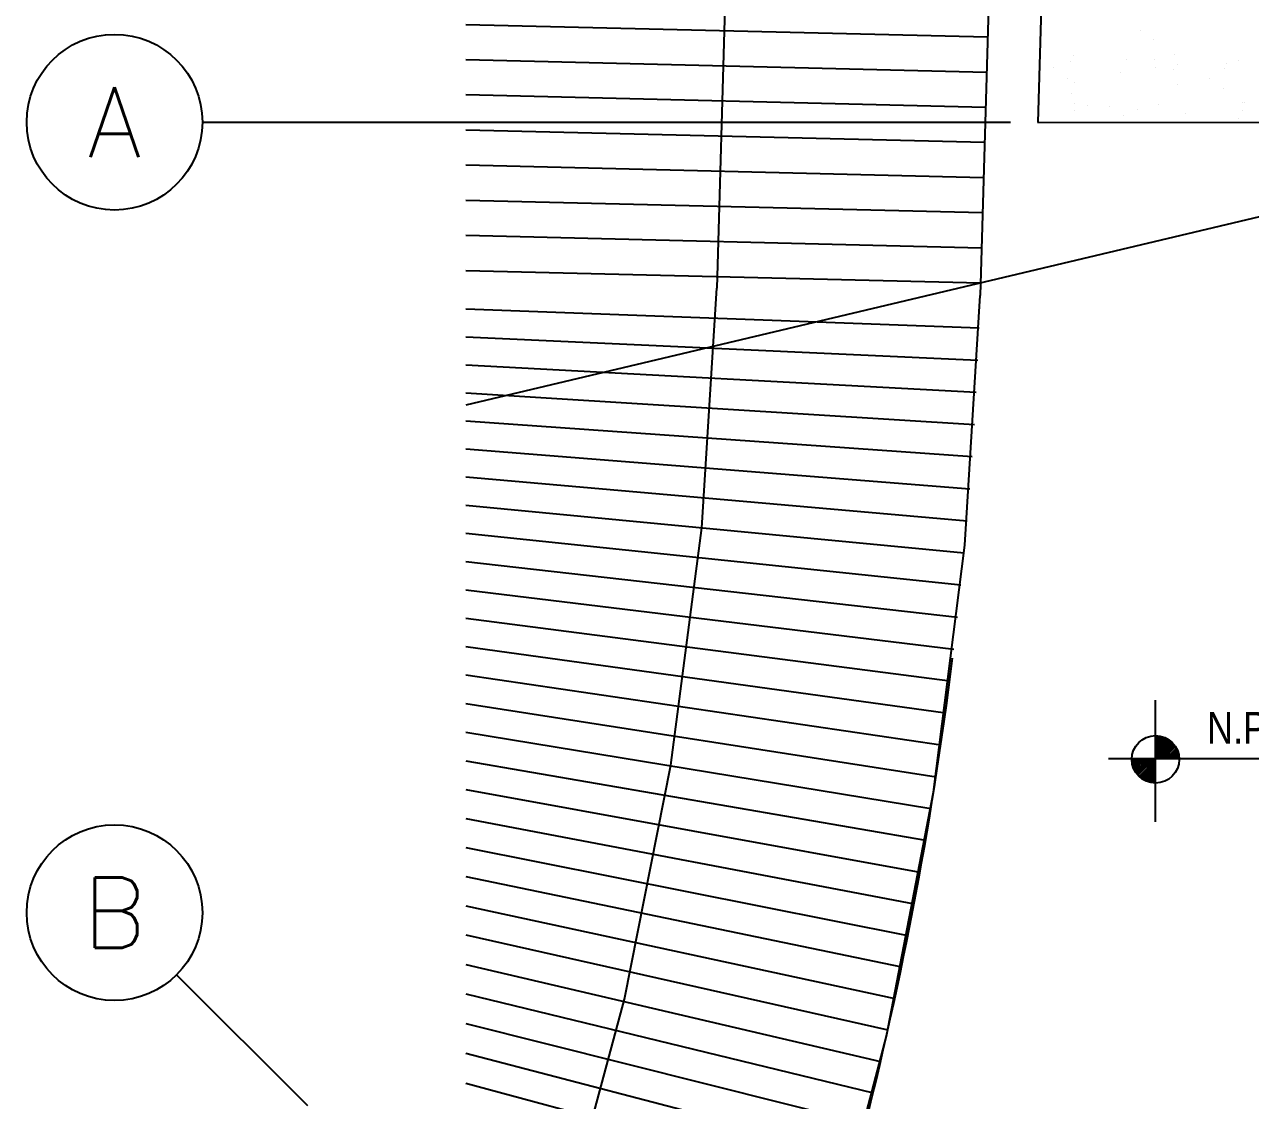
# Model space of a CAD drawing. Header units: millimetres. Extents: x 98 to 155, y -181 to 127.
# Drawn here: x 98.337 to 101.826, y 120.327 to 123.39 of the extents above; entities that cross this region are included whole.
import ezdxf
from ezdxf.enums import TextEntityAlignment as Align
from ezdxf.xclip import XClip

# ---------------------------------------------------------------- set-up
doc = ezdxf.new("R2010")
doc.units = ezdxf.units.MM
doc.header["$LTSCALE"] = 15
doc.header["$XCLIPFRAME"] = 2
for name, pattern in [('ACAD_ISO07W100', [3, 0, -3]), ('HIDDEN', [0.375, 0.25, -0.125]), ('PHANTOM', [63.5, 31.75, -6.35, 6.35, -6.35, 6.35, -6.35]), ('PHANTOM2', [1.25, 0.625, -0.125, 0.125, -0.125, 0.125, -0.125])]:
    doc.linetypes.add(name, pattern=pattern)
doc.layers.get('0').update_dxf_attribs({"color": 250})
for name, color, linetype in [('A-EJES', 250, 'PHANTOM'), ('A-HATCH', 250, 'Continuous'), ('A-MURO BAJO', 250, 'Continuous'), ('A-NIVELES-NPT', 252, 'Continuous'), ('A-PROYECCIONES', 250, 'HIDDEN'), ('DLP_VERDE', 250, 'Continuous')]:
    doc.layers.add(name, color=color, linetype=linetype)
doc.layers.add('A-MUROS', color=252, linetype='Continuous', lineweight=30)
doc.styles.add('R80', font='ARIALN.TTF', dxfattribs={"height": 2.03})
doc.styles.add('ROMANS', font='romans.shx', dxfattribs={"width": 0.8})

# ---------------------------------------------------------------- blocks, each defined once
blk = doc.blocks.new('*U107')
blk.add_line((0.1848, 0.7269), (-0.1848, -0.7269))
blk = doc.blocks.new('A$C9f73720c')
at = {"layer": 'A-HATCH'}
for p, q in [((38.2696, 135.3023, 0), (38.6325, 136.7577, 0)), ((38.3665, 135.2776, 0), (38.7294, 136.7331, 0)), ((38.4635, 135.253, 0), (38.8263, 136.7085, 0)), ((38.5604, 135.2284, 0), (38.9233, 136.6838, 0)), ((38.6573, 135.2037, 0), (39.0202, 136.6592, 0)), ((38.7542, 135.1791, 0), (39.1171, 136.6345, 0)), ((38.8511, 135.1544, 0), (39.214, 136.6099, 0)), ((38.948, 135.1298, 0), (39.3109, 136.5852, 0))]:
    blk.add_line(p, q, dxfattribs=at)
at = {"layer": 'A-MURO BAJO', "ltscale": 0.5}
for p, q in [((43.0766, 135.6278, 0), (38.6047, 136.7648, 0)), ((42.707, 134.1741, 0), (38.2351, 135.3111, 0)), ((38.6806, 135.043, 0), (36.6799, 126.098, 0)), ((40.0797, 134.6873, 0), (38.6806, 135.043, 0))]:
    blk.add_line(p, q, dxfattribs=at)
for start, end in [(226.06341, 255.73466), (242.73219, 250.31592)]:
    blk.add_arc((40.9333, 145.9234, 0), 10.95, start, end, dxfattribs=at)
at = {"layer": 'A-PROYECCIONES'}
blk.add_line((38.8761, 87.8303, 0), (38.1838, 142.0709, 0), dxfattribs=at)
at = {"layer": 'A-PROYECCIONES', "linetype": 'Continuous'}
blk.add_line((41.8634, 135.1624), (38.4199, 136.0379), dxfattribs=at)
blk.add_arc((40.9333, 145.9234), 10.2, 225.13454, 255.73466, dxfattribs=at)
at = {"layer": 'DLP_VERDE', "linetype": 'Continuous'}
for p, q in [((38.8579, 134.9968), (38.8579, 134.9968)), ((38.8235, 134.9653), (38.8235, 134.9653)), ((38.6895, 134.933), (38.6895, 134.933)), ((38.7116, 134.9301), (38.7116, 134.9301)), ((38.74, 134.9321), (38.74, 134.9321)), ((38.7844, 134.934), (38.7844, 134.934)), ((38.6963, 134.8953), (38.6963, 134.8953)), ((38.7698, 134.9161), (38.7698, 134.9161)), ((38.8305, 134.9144), (38.8305, 134.9144)), ((38.8446, 134.9024), (38.8446, 134.9024)), ((38.68, 134.8338), (38.68, 134.8338)), ((38.6456, 134.8023), (38.6456, 134.8023)), ((38.7666, 134.7839), (38.7666, 134.7839)), ((38.6529, 134.7576), (38.6529, 134.7576)), ((38.7992, 134.7582), (38.7992, 134.7582)), ((38.6564, 134.6972), (38.6564, 134.6972)), ((38.7604, 134.6835), (38.7604, 134.6835)), ((38.7824, 134.6806), (38.7824, 134.6806)), ((38.873, 134.7011), (38.873, 134.7011)), ((38.8386, 134.6696), (38.8386, 134.6696)), ((38.6122, 134.6287), (38.6122, 134.6287)), ((38.7, 134.6317), (38.7, 134.6317)), ((38.7444, 134.6337), (38.7444, 134.6337)), ((38.7557, 134.6204), (38.7557, 134.6204)), ((38.7848, 134.6203), (38.7848, 134.6203)), ((38.695, 134.538), (38.695, 134.538)), ((38.6606, 134.5065), (38.6606, 134.5065)), ((38.5668, 134.4845), (38.5668, 134.4845)), ((38.5862, 134.4663), (38.5862, 134.4663)), ((38.6083, 134.4634), (38.6083, 134.4634)), ((38.7151, 134.4916), (38.7151, 134.4916)), ((38.7266, 134.4836), (38.7266, 134.4836)), ((38.6069, 134.4572), (38.6069, 134.4572)), ((38.7273, 134.4477), (38.7273, 134.4477))]:
    blk.add_line(p, q, dxfattribs=at)
at = {"layer": 'A-HATCH'}
for p, rotation in [((36.1156, 136.9329, 0), 346.0799999999643), ((36.1911, 136.8928, 0), 346.5599999999644), ((36.2669, 136.8534, 0), 347.0399999999644), ((36.3431, 136.8147, 0), 347.5199999999643), ((36.4195, 136.7765, 0), 347.9999999999642), ((36.4963, 136.739, 0), 348.4799999999641), ((36.5734, 136.7022, 0), 348.9599999999641), ((36.6508, 136.666, 0), 349.4399999999641), ((36.7285, 136.6304, 0), 349.919999999964), ((36.8065, 136.5955, 0), 350.3999999999638), ((36.8848, 136.5613, 0), 350.8799999999637), ((36.9634, 136.5277, 0), 351.3599999999635), ((37.0422, 136.4948, 0), 351.8399999999635), ((37.1214, 136.4625, 0), 352.3199999999635), ((37.2007, 136.4309, 0), 352.7999999999634), ((37.2804, 136.4, 0), 353.2799999999632), ((37.3603, 136.3697, 0), 353.7599999999634), ((37.4405, 136.3401, 0), 354.2399999999633), ((37.5209, 136.3112, 0), 354.7199999999632), ((37.6015, 136.2829, 0), 355.1999999999631), ((37.6824, 136.2553, 0), 355.679999999963), ((37.7635, 136.2285, 0), 356.159999999963), ((37.8448, 136.2022, 0), 356.6399999999629), ((37.9264, 136.1767, 0), 357.1199999999629), ((38.0082, 136.1519, 0), 357.5999999999628), ((38.0901, 136.1277, 0), 358.0799999999628), ((38.1723, 136.1042, 0), 358.5599999999624), ((38.2546, 136.0814, 0), 359.0399999999626), ((38.3372, 136.0593, 0), 359.5199999999626)]:
    blk.add_blockref('*U107', p, dxfattribs=dict(at, rotation=rotation))
at = {"style": 'R80'}
for height, rotation, p in [(0.09, 0.009, (39.554, 141.0046, 0)), (0.09, 0.009, (45.7984, 139.3226, 0)), (0.09, 0.009, (50.4634, 135.3578, 0)), (0.09, 0.009, (41.9784, 129.0436, 0)), (0.09, 0.009, (37.8409, 128.6089, 0)), (0.09, 0.009, (35.483, 116.3582, 0)), (0.09, 0.009, (63.0395, 116.3253, 0)), (0.09, 0.009, (38.5607, 113.6321, 0)), (0.09, 0.009, (45.1292, 84.3757, 0)), (0.09, 0.009, (43.9111, 83.9335, 0)), (0.09, 0.009, (43.1485, 83.401, 0)), (0.09, 0.009, (28.0067, 80.1071, 0)), (0.09, 0.009, (44.3753, 79.9046, 0)), (0.09, 0.009, (55.151, 79.2173, 0)), (0.09, 0.009, (38.2608, 76.0049)), (0.09, 0.009, (39.0036, 75.5558)), (0.09, 0.009, (27.5137, 75.2133, 0)), (0.09, 0.009, (27.5137, 75.2133, 0)), (0.09, 0.009, (39.8519, 75.1543)), (0.09, 0.009, (25.3599, 70.2709, 0)), (0.09, 0.009, (32.1646, 69.192, 0)), (0.09, 0.009, (32.1646, 69.192, 0)), (0.09, 0.009, (26.9947, 68.6392, 0)), (0.09, 0.009, (59.8504, 67.3859, 0)), (0.09, 0.009, (24.839, 65.5107, 0)), (0.09, 0.009, (24.839, 65.5107, 0)), (0.09, 0.009, (33.5008, 60.261, 0)), (0.09, 0.009, (33.5008, 60.261, 0)), (0.09, 347.3908, (17.1069, 59.2726, 0)), (0.09, 0.009, (26.4708, 59.2035, 0)), (0.09, 0.009, (26.4708, 59.2035, 0)), (0.09, 0.009, (23.1216, 58.7685, 0)), (0.09, 0.009, (23.1216, 58.7685, 0)), (0.09, 0.009, (27.6632, 55.3959, 0)), (0.09, 0.009, (27.6632, 55.3959, 0)), (0.09, 0.009, (22.2239, 54.9818, 0)), (0.09, 0.009, (22.2239, 54.9818, 0)), (0.09, 0.009, (65.7174, 53.5803, 0)), (0.09, 0.009, (38.377, 51.7166, 0)), (0.09, 0.009, (38.377, 51.7166, 0)), (0.09, 0.009, (21.0294, 51.3767, 0)), (0.09, 0.009, (21.0294, 51.3767, 0)), (0.09, 0.009, (29.4091, 50.8876, 0)), (0.09, 0.009, (29.4091, 50.8876, 0)), (0.09, 0.009, (22.5184, 48.0808, 0)), (0.09, 0.009, (22.5184, 48.0808, 0)), (0.09, 0.009, (32.8305, 47.9478, 0)), (0.09, 0.009, (38.6414, 47.9238, 0)), (0.09, 1.5576, (45.5013, 47.0033, 0)), (0.09, 1.5576, (45.5013, 47.0033, 0)), (0.09, 1.5576, (42.9613, 45.8781, 0)), (0.09, 0.009, (31.2252, 43.4352, 0)), (0.09, 0.009, (31.2252, 43.4352, 0)), (0.09, 0.009, (24.8291, 43.3056, 0)), (0.09, 0.009, (24.8291, 43.3056, 0)), (0.09, 0.009, (28.8684, 42.6092, 0)), (0.09, 0.009, (28.8684, 42.6092, 0)), (0.09, 0.009, (46.0815, 42.4048, 0)), (0.09, 0.009, (19.0307, 42.0559, 0)), (0.09, 0.009, (19.0307, 42.0559, 0)), (0.09, 0.009, (70.9067, 41.0329, 0)), (0.09, 0.009, (22.7765, 38.7407, 0)), (0.09, 0.009, (22.7765, 38.7407, 0)), (0.09, 0.009, (17.8952, 37.4624, 0)), (0.09, 0.009, (17.8952, 37.4624, 0)), (0.09, 0.009, (25.8226, 33.2142, 0)), (0.09, 0.009, (21.5027, 31.2754, 0)), (0.1403, 0.009, (43.0178, 29.8778, 0)), (0.09, 0.009, (24.3978, 29.2659, 0)), (0.09, 0.009, (49.7565, 29.0287, 0)), (0.09, 0.009, (16.51, 28.4123, 0)), (0.09, 0.009, (16.51, 28.4123, 0)), (0.09, 0.009, (40.7946, 24.893, 0)), (0.09, 0.009, (18.1268, 23.6374, 0)), (0.09, 0.009, (20.346, 20.3291, 0)), (0.09, 0.009, (38.3365, 19.4632, 0)), (0.09, 0.009, (18.2869, 15.9828, 0)), (0.09, 0.009, (36.6694, 12.5977, 0)), (0.09, 337.7998, (24.7536, 11.2334, 0)), (0.09, 0.009, (33.5928, 10.3508, 0)), (0.09, 337.7998, (21.6109, 10.1247, 0)), (0.09, 337.7998, (16.5605, 9.5998, 0)), (0.09, 337.7998, (29.9414, 8.9534, 0)), (0.09, 337.7998, (31.6402, 7.9561, 0)), (0.09, 337.7998, (26.736, 7.7966, 0)), (0.09, 337.7998, (32.0288, 7.0232, 0)), (0.09, 0.009, (23.3239, 5.5763, 0)), (0.09, 0.009, (16.5347, 5.5678, 0)), (0.09, 0.009, (34.4718, 3.6379, 0))]:
    blk.add_attdef('N.P.T.+0.00', text='', height=height, rotation=rotation, dxfattribs=at).set_placement(p, align=Align.MIDDLE_CENTER)
for p in [(49.9263, 138.2431, 0), (56.6904, 136.252, 0), (60.5336, 135.5237, 0), (42.6322, 135.1839), (58.3591, 133.6514, 0), (46.2516, 126.9171), (67.6439, 125.1529), (62.2762, 107.4327), (41.3341, 103.0918, 0), (58.4477, 100.4887, -0.2526), (35.1548, 97.8545, 0), (58.3053, 94.9071, 0), (31.2618, 93.9445, 0), (38.1161, 91.318), (54.6279, 88.218, 0), (17.9393, 86.8861, 0), (34.7444, 85.6148, 0), (54.6869, 83.8861, 0), (35.5048, 81.4636, 0), (34.6534, 76.9929, 0), (59.6668, 73.2509), (40.4113, 65.8421, 0), (43.5611, 65.2125, 0), (64.4681, 61.3857), (43.9111, 51.4927, 0), (32.9744, 51.0828, 0), (48.0327, 50.0735, 0), (69.3242, 50.0814, 0), (52.9599, 39.4701, 0), (74.4159, 35.7467, 0)]:
    blk.add_attdef('N.P.T.+0.00', text='', height=0.2109, dxfattribs=at).set_placement(p, align=Align.MIDDLE_CENTER)
blk = doc.blocks.new('Ejes_Torre C 1var')
at = {"layer": 'A-EJES', "linetype": 'PHANTOM2', "ltscale": 0.5}
blk.add_line((-2.5, 11.05), (-2.8732, 11.4232), dxfattribs=at)
blk.add_lwpolyline([(-2.8, 13.85), (-0.5, 13.85)], dxfattribs=at)
at = {"layer": 'A-EJES', "linetype": 'Continuous'}
for centre in [(-3.05, 13.85), (-3.05, 11.6)]:
    blk.add_circle(centre, 0.25, dxfattribs=at)
at = {"layer": 'A-EJES', "linetype": 'Continuous', "style": 'ROMANS'}
for s, p in [('A', (-3.05, 13.85)), ('B', (-3.05, 11.6))]:
    blk.add_text(s, height=0.2, dxfattribs=at).set_placement(p, align=Align.MIDDLE_CENTER)
blk = doc.blocks.new('SIM NIVEL PLANTA')
at = {"linetype": 'Continuous'}
h = blk.add_hatch(dxfattribs=at)
h.set_pattern_fill('_USER', color=256, scale=0.089997, angle=45, style=0, pattern_type=0)
h.set_pattern_definition([(45, (31854.49523, 23864.84028), (-0.06363728001, 0.06363728001), [])])
h.paths.add_polyline_path([(-17.329, 0), (-15.979, 0, 0.409209), (-17.329, 1.327)])
h.paths.add_polyline_path([(-18.679, 0, 0.004279), (-18.679, -0.023, 0.414214), (-17.329, -1.373), (-17.329, 0)])
for p, q in [((-17.329, -3.577), (-17.329, 3.344)), ((-2, 0), (-20, 0))]:
    blk.add_line(p, q)
blk.add_circle((-17.329, -0.023), 1.35, dxfattribs=at)
at = {"style": 'R80'}
blk.add_attdef('N.P.T.+0.00', text='', height=1.8, dxfattribs=at).set_placement((-8.871, 1.774), align=Align.MIDDLE_CENTER)

msp = doc.modelspace()

# ---------------------------------------------------------------- block references
at = {"linetype": 'ACAD_ISO07W100', "ltscale": 5}
ref = msp.add_blockref('A$C9f73720c', (241.452, 114.8591), dxfattribs=dict(at, rotation=102.6156181418625))
XClip(ref).set_block_clipping_path([(22.1542253106, 140.4101169162), (10.3600901397, 87.7136669306), (29.6608346476, 83.3939150368), (41.4549698184, 136.0903650224)])

# ---------------------------------------------------------------- next in the draw order: block references
at = {"layer": 'A-MUROS'}
msp.add_blockref('Ejes_Torre C 1var', (101.6432, 109.2616), dxfattribs=at)
at = {"layer": 'A-NIVELES-NPT', "xscale": 0.05, "yscale": 0.05, "zscale": 0.05}
msp.add_blockref('SIM NIVEL PLANTA', (102.4221, 121.2991), dxfattribs=at).add_auto_attribs({'N.P.T.+0.00': 'N.P.T.+6.10'})

doc.saveas('drawing.dxf')
